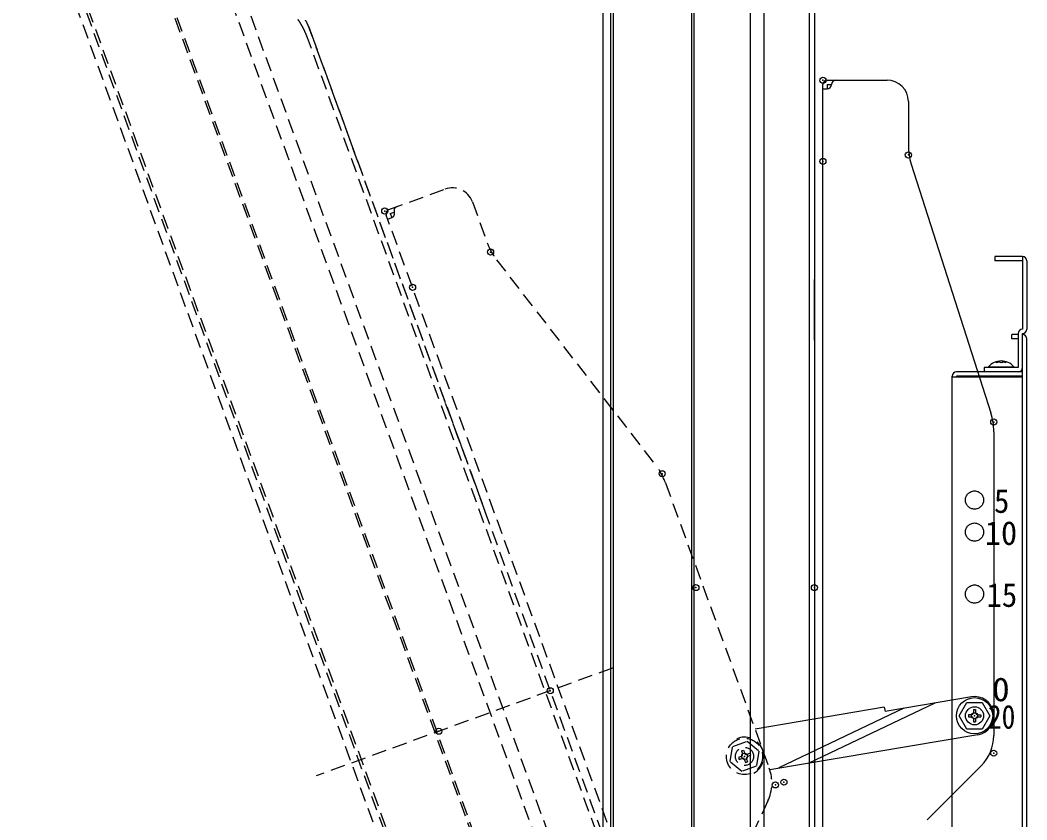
# Model space of a CAD drawing. Units: millimetres, scale not verified. Extents: x -63 to 63, y -57 to 57.
# Drawn here: x 28.28 to 43.99, y 12.57 to 25.05 of the extents above; entities that cross this region are included whole.
import ezdxf
from ezdxf.enums import TextEntityAlignment as Align

# ---------------------------------------------------------------- set-up
doc = ezdxf.new("R2010")
doc.units = ezdxf.units.MM
doc.header["$LTSCALE"] = 0.190236
doc.header["$PDMODE"] = 32
doc.header["$PDSIZE"] = 0.0951
doc.linetypes.add('DASHED1', pattern=[1.8, 1.2, -0.6])
doc.linetypes.add('LONG_DASHED2', pattern=[13, 12, -1])
doc.layers.add('0-3_GAIKEI', color=1, linetype='Continuous')
doc.layers.add('0-4_0', color=1, linetype='Continuous')
doc.styles.add('ＭＳ ゴシック', font='')
doc.styles.get('ＭＳ ゴシック').set_extended_font_data('MS Gothic')

msp = doc.modelspace()

# ---------------------------------------------------------------- linework, layer by layer
at = {"layer": '0-3_GAIKEI', "color": 7}
for p, q in [((38.7926, 31.4826), (38.7926, 0.9092)), ((37.3759, 1.1736), (37.3759, 31.3235)), ((40.6759, 27.0654), (40.6759, 2.2345))]:
    msp.add_line(p, q, dxfattribs=at)
at = {"layer": '0-3_GAIKEI'}
for p, q in [((37.4955, 0.9865), (37.4955, 31.4054)), ((37.5355, 31.4054), (37.5355, 0.9865)), ((39.6779, 2.0858), (39.6779, 29.7418)), ((39.8846, 29.7418), (39.8846, 2.0858)), ((40.5995, 2.2345), (40.5995, 27.0654)), ((40.6759, 25.5551), (40.6759, 24.9777)), ((40.6759, 24.9777), (40.6759, 19.7475)), ((43.9259, 21.3626), (43.4926, 21.3626)), ((43.4926, 21.3626), (43.4926, 21.2959)), ((43.9259, 21.2959), (43.4926, 21.2959)), ((43.9259, 21.3626), (43.9259, 20.2293)), ((43.9926, 21.2959), (43.9926, 20.2293)), ((40.6759, 20.0543), (40.6759, 21.0042)), ((43.8593, 20.1459), (43.7593, 20.1459)), ((43.8593, 20.1626), (43.8593, 19.6293)), ((43.9259, 2.4292), (43.9259, 20.1626)), ((43.9926, 2.5126), (43.9926, 20.0793)), ((43.5209, 19.7052), (43.5209, 19.7224)), ((43.5759, 19.7111), (43.5759, 19.7052)), ((43.6093, 19.7111), (43.6093, 19.7052)), ((43.6643, 19.7052), (43.6643, 19.7224)), ((42.8259, 5.4203), (42.8259, 19.4959)), ((43.9259, 19.5626), (42.8926, 19.5626)), ((43.8593, 19.6293), (43.3259, 19.6293)), ((43.3259, 19.6293), (43.3259, 19.5626)), ((43.3959, 19.6409), (43.3959, 19.6293)), ((43.3959, 19.6409), (43.7893, 19.6409)), ((43.7893, 19.6409), (43.7893, 19.6293)), ((43.9259, 19.4793), (42.8259, 19.4793)), ((43.126, 14.4917), (41.7784, 14.264)), ((41.7673, 14.3298), (39.7489, 13.9887)), ((42.0742, 14.314), (40.1227, 13.3824)), ((42.5533, 14.395), (40.5801, 13.453)), ((41.7673, 14.3298), (41.7784, 14.264)), ((43.0799, 14.2126), (43.0799, 14.1793)), ((43.1259, 14.2126), (43.0799, 14.2126)), ((43.0799, 14.1793), (43.1259, 14.1793)), ((43.1593, 14.2919), (43.1593, 14.2459)), ((43.1593, 14.2919), (43.1926, 14.2919)), ((43.1593, 14.1459), (43.1593, 14.0999)), ((43.1926, 14.2919), (43.1926, 14.2459)), ((43.1926, 14.1459), (43.1926, 14.0999)), ((43.2259, 14.2126), (43.2719, 14.2126)), ((43.2259, 14.1793), (43.2719, 14.1793)), ((43.2719, 14.2126), (43.2719, 14.1793)), ((43.1593, 14.0999), (43.1926, 14.0999)), ((43.2259, 13.9001), (39.9802, 13.3517))]:
    msp.add_line(p, q, dxfattribs=at)
at = {"layer": '0-3_GAIKEI', "linetype": 'DASHED1'}
for p, q in [((29.522, 28.2963), (39.9787, -0.4333)), ((29.5533, 28.3077), (40.0101, -0.4219)), ((28.3985, 27.8052), (38.8024, -0.7792)), ((31.1749, 27.0454), (40.6338, 1.0572)), ((40.4396, 0.9865), (30.9807, 26.9747)), ((32.792, 24.916), (32.7769, 24.9577)), ((32.7769, 24.9577), (33.3193, 23.4673)), ((32.7769, 24.9577), (33.3193, 23.4673)), ((32.7769, 24.9577), (33.3193, 23.4673)), ((32.7769, 24.9577), (33.3504, 23.3817)), ((32.8339, 24.801), (32.792, 24.916)), ((41.2548, 1.4414), (32.7621, 24.7749)), ((32.8339, 24.801), (41.3266, 1.4676)), ((33.3504, 23.3817), (33.5479, 22.8392)), ((33.5479, 22.8392), (35.3367, 17.9244)), ((33.5479, 22.8392), (35.3367, 17.9244)), ((35.2318, 18.2127), (34.9069, 19.1053)), ((35.3367, 17.9244), (35.5342, 17.3819)), ((37.5236, 14.9409), (32.8959, 13.2565)), ((39.3595, 13.4807), (39.4011, 13.7168)), ((39.4011, 13.7168), (39.6263, 13.7987)), ((39.6263, 13.7987), (39.8099, 13.6447)), ((39.532, 13.5613), (39.4888, 13.5455)), ((39.4888, 13.5455), (39.5002, 13.5142)), ((39.5002, 13.5142), (39.5434, 13.5299)), ((39.5362, 13.6472), (39.552, 13.604)), ((39.6175, 13.5214), (39.6332, 13.4782)), ((39.626, 13.5955), (39.6692, 13.6112)), ((39.6374, 13.5641), (39.6806, 13.5799)), ((39.6692, 13.6112), (39.6806, 13.5799)), ((39.8099, 13.6447), (39.7683, 13.4086)), ((39.5431, 13.3267), (39.3595, 13.4807)), ((39.7683, 13.4086), (39.5431, 13.3267)), ((39.5862, 13.51), (39.6019, 13.4668)), ((39.6019, 13.4668), (39.6332, 13.4782))]:
    msp.add_line(p, q, dxfattribs=at)
at = {"layer": '0-3_GAIKEI'}
for points in [[(38.7926, 31.4826), (38.7593, 31.4826), (38.7593, 0.9092), (38.7926, 0.9092)], [(40.6759, 24.9777), (40.6759, 19.7475), (40.6759, 19.1702)], [(43.8593, 20.0793), (43.7593, 20.0793), (43.7593, 20.1459)], [(43.9259, 19.4959), (42.8926, 19.4959), (42.8926, 19.4793)]]:
    msp.add_lwpolyline(points, dxfattribs=at)
at = {"layer": '0-3_GAIKEI', "linetype": 'DASHED1'}
for points in [[(38.6244, -0.7569), (38.5884, -0.658), (28.2765, 27.6736)], [(38.7648, -0.7929), (28.3609, 27.7915), (28.3153, 27.5672)], [(32.6474, 25.0113), (32.646, 25.0137), (32.6445, 25.016), (32.643, 25.0184), (32.6415, 25.0208), (32.64, 25.0231), (32.6385, 25.0255), (32.6369, 25.0278), (32.6354, 25.0301), (32.6339, 25.0325), (32.6323, 25.0348), (32.6308, 25.0371), (32.6293, 25.0395), (32.6277, 25.0418), (32.6261, 25.0441), (32.6246, 25.0464), (32.623, 25.0487), (32.6214, 25.051), (32.6199, 25.0534), (32.6183, 25.0557), (32.6167, 25.0579), (32.6151, 25.0602)], [(32.7009, 24.9164), (32.6996, 24.9189), (32.6984, 24.9214), (32.6971, 24.9239), (32.6958, 24.9263), (32.6945, 24.9288), (32.6932, 24.9313), (32.6919, 24.9338), (32.6906, 24.9363), (32.6893, 24.9387), (32.688, 24.9412), (32.6867, 24.9436), (32.6854, 24.9461), (32.684, 24.9486), (32.6827, 24.951), (32.6814, 24.9535), (32.68, 24.9559), (32.6787, 24.9584), (32.6773, 24.9608), (32.6759, 24.9632), (32.6746, 24.9657), (32.6732, 24.9681), (32.6718, 24.9705), (32.6704, 24.973), (32.669, 24.9754), (32.6676, 24.9778), (32.6662, 24.9802), (32.6648, 24.9826), (32.6634, 24.985), (32.662, 24.9874), (32.6605, 24.9898), (32.6591, 24.9922), (32.6577, 24.9946), (32.6562, 24.997), (32.6548, 24.9994), (32.6533, 25.0018), (32.6519, 25.0042), (32.6504, 25.0066), (32.6489, 25.0089), (32.6474, 25.0113)], [(32.7242, 24.8677), (32.7232, 24.8701), (32.7221, 24.8724), (32.721, 24.8747), (32.7199, 24.8771), (32.7189, 24.8794), (32.7178, 24.8817), (32.7167, 24.8841), (32.7156, 24.8864), (32.7145, 24.8887), (32.7134, 24.891), (32.7123, 24.8933), (32.7111, 24.8957), (32.71, 24.898), (32.7089, 24.9003), (32.7078, 24.9026), (32.7066, 24.9049), (32.7055, 24.9072), (32.7044, 24.9095), (32.7032, 24.9118), (32.7021, 24.9141), (32.7009, 24.9164)], [(32.7621, 24.7749), (32.7612, 24.7773), (32.7603, 24.7797), (32.7594, 24.7821), (32.7585, 24.7846), (32.7576, 24.787), (32.7567, 24.7894), (32.7558, 24.7918), (32.7549, 24.7942), (32.754, 24.7966), (32.7531, 24.799), (32.7521, 24.8014), (32.7512, 24.8038), (32.7503, 24.8062), (32.7493, 24.8086), (32.7484, 24.8109), (32.7474, 24.8133), (32.7465, 24.8157), (32.7455, 24.8181), (32.7445, 24.8205), (32.7436, 24.8229), (32.7426, 24.8252), (32.7416, 24.8276), (32.7406, 24.83), (32.7396, 24.8324), (32.7386, 24.8347), (32.7376, 24.8371), (32.7366, 24.8395), (32.7356, 24.8418), (32.7346, 24.8442), (32.7336, 24.8466), (32.7326, 24.8489), (32.7315, 24.8513), (32.7305, 24.8536), (32.7295, 24.856), (32.7284, 24.8583), (32.7274, 24.8607), (32.7263, 24.863), (32.7253, 24.8654), (32.7242, 24.8677)], [(39.5362, 13.6472), (39.5676, 13.6586), (39.5833, 13.6154)]]:
    msp.add_lwpolyline(points, dxfattribs=at)
at = {"layer": '0-3_GAIKEI'}
msp.add_lwpolyline([(43.4156, 14.1959), (43.2958, 13.9884), (43.0561, 13.9884), (42.9363, 14.1959), (43.0561, 14.4035), (43.2958, 14.4035)], close=True, dxfattribs=at)
at = {"layer": '0-3_GAIKEI', "linetype": 'LONG_DASHED2'}
for centre in [(43.1759, 17.5626), (43.1759, 17.0626), (43.1759, 16.0959)]:
    msp.add_circle(centre, 0.1417, dxfattribs=at)
at = {"layer": '0-3_GAIKEI'}
for radius in [0.2833, 0.1417]:
    msp.add_circle((43.1759, 14.1959), radius, dxfattribs=at)
at = {"layer": '0-3_GAIKEI', "linetype": 'DASHED1'}
for radius in [0.2833, 0.1417]:
    msp.add_circle((39.5847, 13.5627), radius, dxfattribs=at)
for centre, radius, start, end in [((32.401, 24.8208), 0.4, 20, 34.95604), ((39.5847, 13.5627), 0.3, 299.59148, 119.59148), ((39.5206, 13.5926), 0.0333, 290, 20), ((39.5548, 13.4986), 0.0333, 20, 110), ((39.6146, 13.6268), 0.0333, 200, 290), ((39.6488, 13.5328), 0.0333, 110, 200)]:
    msp.add_arc(centre, radius, start, end, dxfattribs=at)
at = {"layer": '0-3_GAIKEI'}
for centre, radius, start, end in [((43.9259, 21.2959), 0.0667, 0, 90), ((43.9259, 20.1626), 0.0667, 90, 180), ((43.9259, 20.2293), 0.0667, 270, 0), ((43.9259, 20.0793), 0.0667, 0, 90), ((43.5926, 19.4759), 0.2567, 39.98312, 140.01688), ((43.5926, 19.5293), 0.19, 97.31202, 112.15992), ((43.5693, 19.7111), 0.00667, 0, 97.31202), ((43.5926, 19.5293), 0.1767, 84.58669, 95.41331), ((43.6159, 19.7111), 0.00667, 82.68798, 180), ((43.5926, 19.5293), 0.19, 67.84008, 82.68798), ((42.8926, 19.4959), 0.0667, 90, 180), ((43.8593, 19.6293), 0.0667, 270, 0), ((43.1759, 14.1959), 0.3, 279.59148, 99.59148), ((43.1259, 14.2459), 0.0333, 270, 0), ((43.1259, 14.1459), 0.0333, 0, 90), ((43.2259, 14.2459), 0.0333, 180, 270), ((43.2259, 14.1459), 0.0333, 90, 180)]:
    msp.add_arc(centre, radius, start, end, dxfattribs=at)
for p in [(38.8259, 16.1959), (40.6759, 16.1959), (40.6759, 16.1959), (36.5515, 14.587), (36.5515, 14.587), (34.813, 13.9543), (40.2, 13.1603)]:
    msp.add_point(p, dxfattribs=at)
at = {"layer": '0-4_0'}
for p, q in [((40.8093, 3.3459), (40.8093, 24.0459)), ((40.8759, 24.1126), (41.8093, 24.1126)), ((40.8759, 24.0459), (40.9426, 24.0459)), ((40.8759, 24.0459), (40.8759, 23.9793)), ((40.8093, 23.9793), (40.8759, 23.9793)), ((42.1426, 23.7793), (42.1426, 23.0963)), ((42.1868, 22.8022), (43.4317, 18.923)), ((43.4759, 18.6289), (43.4759, 13.8887)), ((43.2807, 13.4173), (42.4355, 12.5722))]:
    msp.add_line(p, q, dxfattribs=at)
at = {"layer": '0-4_0', "linetype": 'DASHED1'}
for p, q in [((34.0317, 22.0947), (34.9088, 22.4139)), ((35.336, 22.2147), (35.5696, 21.5729)), ((41.0717, 2.5576), (33.9919, 22.0092)), ((34.0545, 22.032), (34.1172, 22.0548)), ((34.0545, 22.032), (34.0773, 21.9694)), ((34.0147, 21.9466), (34.0773, 21.9694)), ((35.7117, 21.3117), (38.2083, 18.0922)), ((38.3505, 17.8309), (39.9717, 13.3766)), ((39.9494, 12.8669), (39.4443, 11.7836))]:
    msp.add_line(p, q, dxfattribs=at)
at = {"layer": '0-4_0'}
for centre, radius, start, end in [((40.8759, 24.0459), 0.0667, 90, 180), ((40.8759, 24.0459), 0.0667, 270, 360), ((41.0093, 24.0459), 0.0667, 90, 180), ((41.8093, 23.7793), 0.3333, 360, 90), ((43.1426, 23.0963), 1, 180, 197.10273), ((42.4759, 18.6289), 1, 360, 17.10273), ((42.8093, 13.8887), 0.6667, 315, 360)]:
    msp.add_arc(centre, radius, start, end, dxfattribs=at)
at = {"layer": '0-4_0', "linetype": 'DASHED1'}
for centre, radius, start, end in [((35.0228, 22.1007), 0.3333, 20, 110), ((34.0545, 22.032), 0.0667, 110, 200), ((34.0545, 22.032), 0.0667, 290, 20), ((34.1798, 22.0776), 0.0667, 110, 200), ((36.5093, 21.9149), 1, 200, 217.10273), ((37.4108, 17.4889), 1, 20, 37.10273), ((39.3452, 13.1486), 0.6667, 335, 20)]:
    msp.add_arc(centre, radius, start, end, dxfattribs=at)
at = {"layer": '0-4_0'}
for p in [(40.8093, 24.1126), (42.1426, 22.9459), (40.8093, 22.8459), (33.9691, 22.0719), (35.621, 21.4316), (34.4023, 20.8816), (43.4759, 18.7793), (38.299, 17.9722), (43.1759, 14.1959), (39.5847, 13.5627), (43.4759, 13.6126), (40.0661, 13.1172)]:
    msp.add_point(p, dxfattribs=at)

# ---------------------------------------------------------------- texts
at = {"layer": '0-3_GAIKEI', "style": 'ＭＳ ゴシック'}
for s, height, width, p in [('5', 0.371, 0.95, (43.4797, 17.2504)), ('15', 0.3708, 0.95, (43.3628, 15.7838)), ('0', 0.3708, 1.1, (43.4478, 14.3121)), ('20', 0.3708, 0.85, (43.3842, 13.8838))]:
    msp.add_text(s, height=height, dxfattribs=dict(at, width=width)).set_placement(p, align=Align.BOTTOM_LEFT)
msp.add_text('10', height=0.3708, dxfattribs=at).set_placement((43.3367, 16.7504), align=Align.BOTTOM_LEFT)

doc.saveas('drawing.dxf')
